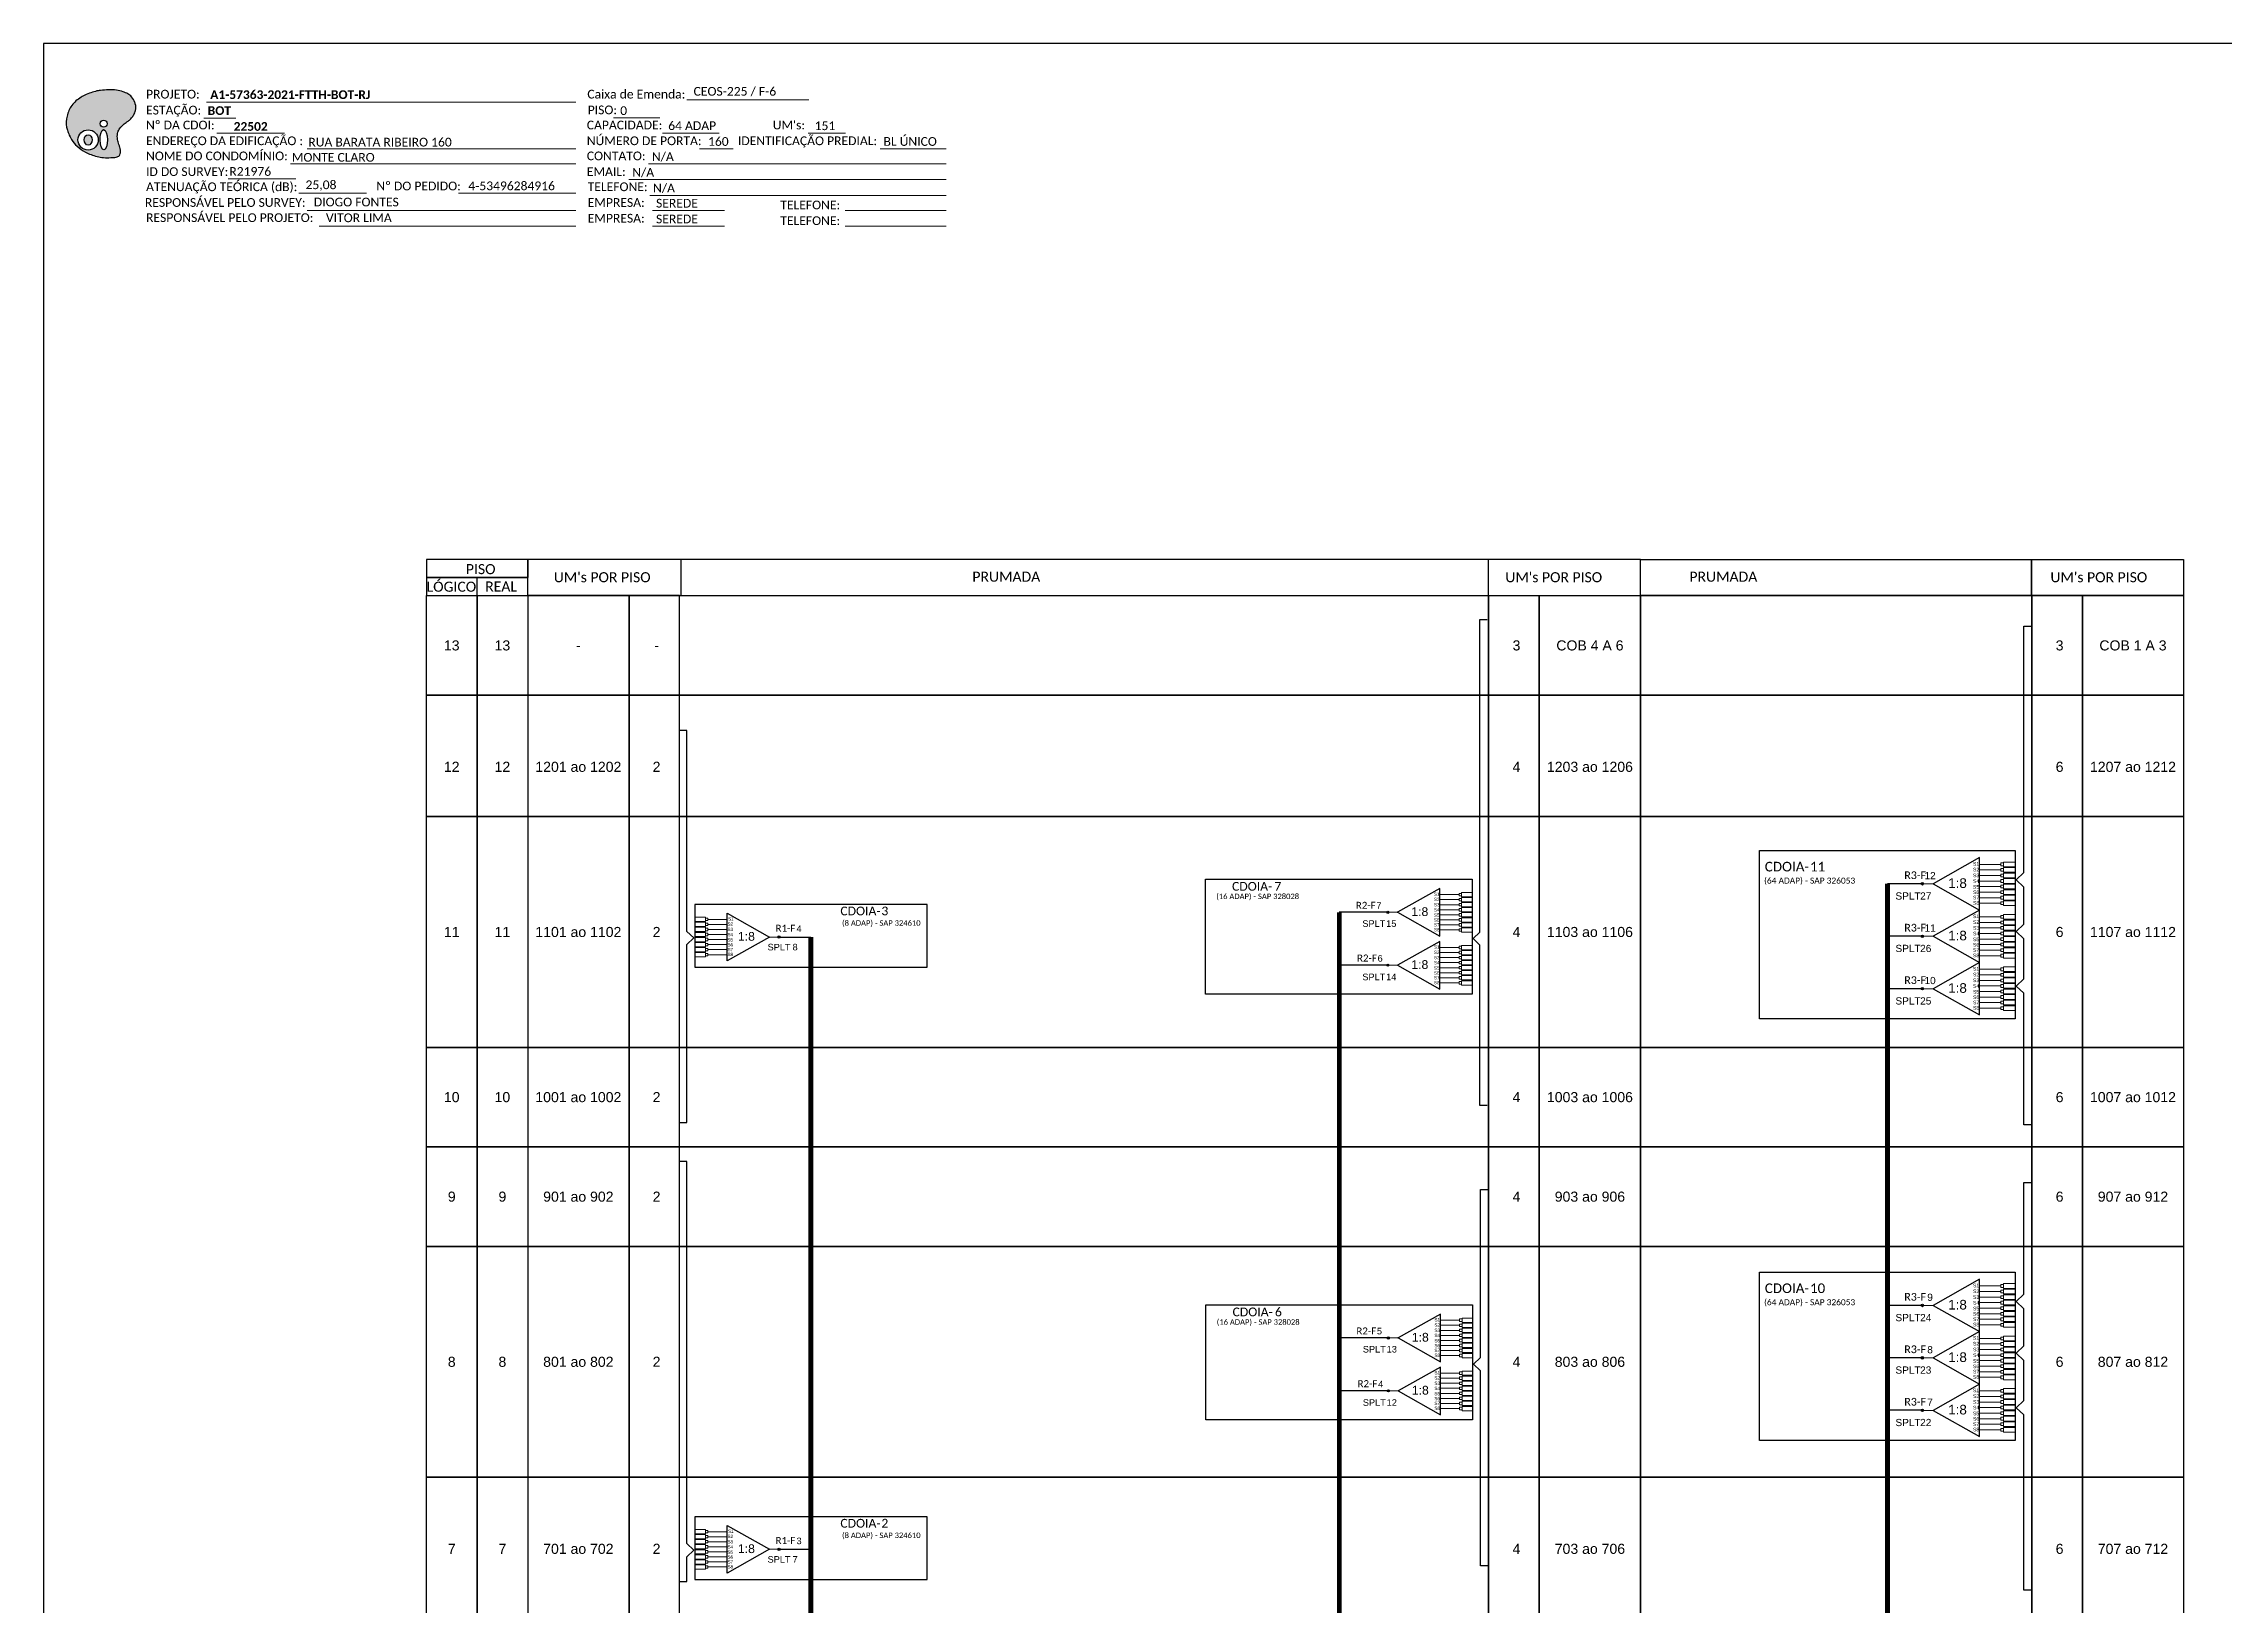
# Model space of a CAD drawing. Extents: x -1126 to 749, y 705 to 1299.
# Drawn here: x -1126.3 to -677.8, y 977.8 to 1299 of the extents above; entities that cross this region are included whole.
import ezdxf
from ezdxf.enums import TextEntityAlignment as Align

# ---------------------------------------------------------------- set-up
doc = ezdxf.new("R2010")
doc.units = 0
doc.styles.add('ARIAL', font='arial.ttf')
doc.styles.add('WMF-Calibri0', font='calibri.ttf')
doc.styles.add('WMF-Calibri1', font='calibrib.ttf')

# ---------------------------------------------------------------- blocks, each defined once
blk = doc.blocks.new('SPLT_1-8_SC-APC')
at = {"color": 1}
blk.add_lwpolyline([(-7.37, -2.1), (-17.04, -7.55), (-7.37, -13), (-7.37, -2.1)], dxfattribs=at)
at = {"color": 3, "lineweight": 0}
for points in [[(-2.99, -3.51), (-7.37, -3.51)], [(-2.41, -3.02), (-2.41, -4)], [(-2.41, -3.02), (0, -3.02)], [(-2.41, -4), (0, -4)], [(-2.41, -4.17), (-2.41, -5.16)], [(-2.41, -4.17), (0, -4.17)], [(-7.37, -4.66), (-2.99, -4.66)], [(-7.37, -5.82), (-2.99, -5.82)], [(-7.37, -6.97), (-2.99, -6.97)], [(-7.37, -8.12), (-2.99, -8.12)], [(-2.41, -5.16), (0, -5.16)], [(-2.41, -5.32), (-2.41, -6.31)], [(-2.41, -5.32), (0, -5.32)], [(-2.41, -6.31), (0, -6.31)], [(-2.41, -6.48), (-2.41, -7.46)], [(-2.41, -6.48), (0, -6.48)], [(-2.41, -7.46), (0, -7.46)], [(-2.41, -7.63), (-2.41, -8.62)], [(-2.41, -7.63), (0, -7.63)], [(-2.41, -8.62), (0, -8.62)], [(-2.41, -8.78), (-2.41, -9.77)], [(-2.41, -8.78), (0, -8.78)], [(-7.37, -9.28), (-2.99, -9.28)], [(-7.37, -10.43), (-2.99, -10.43)], [(-7.37, -11.58), (-2.99, -11.58)], [(-2.41, -9.77), (0, -9.77)], [(-2.41, -9.94), (-2.41, -10.92)], [(-2.41, -9.94), (0, -9.94)], [(-2.41, -10.92), (0, -10.92)], [(-2.41, -11.09), (-2.41, -12.08)], [(-2.41, -11.09), (0, -11.09)], [(-2.41, -12.08), (0, -12.08)]]:
    blk.add_lwpolyline(points, dxfattribs=at)
for points in [[(-2.99, -3.22), (-2.41, -3.22), (-2.41, -3.8), (-2.99, -3.8)], [(-2.99, -4.38), (-2.41, -4.38), (-2.41, -4.95), (-2.99, -4.95)], [(-2.99, -5.53), (-2.41, -5.53), (-2.41, -6.1), (-2.99, -6.1)], [(-2.99, -6.68), (-2.41, -6.68), (-2.41, -7.26), (-2.99, -7.26)], [(-2.99, -7.84), (-2.41, -7.84), (-2.41, -8.41), (-2.99, -8.41)], [(-2.99, -8.99), (-2.41, -8.99), (-2.41, -9.56), (-2.99, -9.56)], [(-2.99, -10.14), (-2.41, -10.14), (-2.41, -10.72), (-2.99, -10.72)], [(-2.99, -11.3), (-2.41, -11.3), (-2.41, -11.87), (-2.99, -11.87)]]:
    blk.add_lwpolyline(points, close=True, dxfattribs=at)
at = {"color": 1, "lineweight": 0}
blk.add_lwpolyline([(-17.04, -7.55), (-19.26, -7.55)], dxfattribs=at)
at = {"color": 1, "style": 'ARIAL'}
for s, height, p in [('S1', 0.75, (-8.74, -3.78)), ('S2', 0.75, (-8.74, -4.97)), ('1:8', 2, (-13.91, -8.4)), ('S3', 0.75, (-8.74, -6.18)), ('S4', 0.75, (-8.74, -7.36)), ('S5', 0.75, (-8.74, -8.57)), ('S6', 0.75, (-8.74, -9.69)), ('S7', 0.75, (-8.74, -10.78)), ('S8', 0.75, (-8.74, -11.9))]:
    blk.add_text(s, height=height, dxfattribs=at).set_placement(p)
blk = doc.blocks.new('OI')
h = blk.add_hatch(color=40)
edge = h.paths.add_edge_path()
edge.add_spline(control_points=[(4.35, -0.67), (3.92, -0.99), (3.26, -1.5), (2.81, -2.59), (2.9, -3.5), (3.06, -4.27), (3.31, -4.85), (3.37, -5.39), (3.4, -5.88), (3.2, -6.4), (2.54, -6.61), (1.65, -6.63), (0.55, -6.67), (-0.56, -6.42), (-1.61, -6.14), (-2.77, -5.61), (-3.92, -4.77), (-4.89, -3.7), (-5.34, -2.65), (-5.6, -1.94), (-5.85, -0.96), (-5.71, 0.47), (-5.1, 2.02), (-4.14, 3.02), (-3.3, 3.61), (-2.37, 4.16), (-1.36, 4.44), (-0.56, 4.7), (0.79, 4.85), (2.24, 4.97), (3.79, 4.57), (4.67, 4.21), (5.44, 3.65), (5.76, 2.99), (6.03, 2.21), (6.01, 1.46), (5.72, 0.64), (5.31, 0.08), (4.88, -0.38), (4.51, -0.55), (4.35, -0.67)], knot_values=[0, 0, 0, 0, 1.60434, 2.417191, 3.427595, 4.282808, 4.776746, 5.304182, 5.888771, 6.258406, 6.858137, 7.79129, 8.986195, 10.124242, 11.187857, 12.242908, 13.953784, 15.414161, 16.515391, 17.349188, 17.675853, 19.552021, 21.515531, 22.568638, 23.63245, 24.621084, 25.782718, 26.745347, 27.142653, 29.870543, 31.004649, 31.921532, 32.709589, 33.801391, 34.042471, 35.192333, 35.971461, 36.628871, 37.254359, 37.836911, 37.836911, 37.836911, 37.836911], degree=3, periodic=0)
h.paths.add_polyline_path([(1.13, -0.87, -1), (-0.04, -0.87, -1)], flags=16)
edge = h.paths.add_edge_path(flags=16)
edge.add_ellipse((0.56, -3.59), major_axis=(-0.02, 1.71), ratio=0.361305, start_angle=0, end_angle=360)
h.paths.add_polyline_path([(-0.36, -3.62, -1), (-3.8, -3.62, -1)], flags=16)
edge = h.paths.add_edge_path(flags=0)
edge.add_ellipse((-2.08, -3.62), major_axis=(0, 0.885), ratio=0.758294, start_angle=0, end_angle=360)
at = {"color": 40}
for centre, radius in [((-2.08, -3.62), 1.72), ((0.54, -0.87), 0.587)]:
    blk.add_circle(centre, radius, dxfattribs=at)
blk.add_ellipse((-2.08, -3.62), major_axis=(0, 0.885), ratio=0.758294, start_param=-3.141592653589792, end_param=3.141592653589792, dxfattribs=at)
blk.add_ellipse((0.56, -3.59), major_axis=(-0.02, 1.71), ratio=0.361305, dxfattribs=at)
at = {"color": 40, "start_tangent": (-0.800898, -0.598801), "end_tangent": (-0.800898, -0.598801)}
blk.add_spline([(4.35, -0.67), (3.2, -1.78), (2.9, -2.54), (2.92, -3.55), (3.12, -4.38), (3.28, -4.85), (3.37, -5.37), (3.35, -5.95), (3.2, -6.29), (2.66, -6.55), (1.73, -6.63), (0.54, -6.62), (-0.58, -6.41), (-1.6, -6.11), (-2.56, -5.67), (-3.95, -4.67), (-4.89, -3.56), (-5.37, -2.56), (-5.64, -1.78), (-5.72, -1.46), (-5.63, 0.42), (-4.84, 2.22), (-4.13, 2.99), (-3.27, 3.62), (-2.4, 4.09), (-1.3, 4.47), (-0.37, 4.72), (0.02, 4.77), (2.75, 4.8), (3.85, 4.53), (4.69, 4.16), (5.31, 3.68), (5.85, 2.73), (5.93, 2.5), (5.94, 1.35), (5.67, 0.62), (5.29, 0.08), (4.84, -0.36), (4.35, -0.67)], degree=3, dxfattribs=at)
blk = doc.blocks.new('CARIMBO')
at = {"color": 7, "lineweight": 0}
for points in [[(35.66, -16.79), (111.64, -16.79)], [(134.48, -16.3), (159.61, -16.3)], [(35.15, -20.06), (41.7, -20.06)], [(119.43, -20.02), (128.92, -20.02)], [(37.81, -23.14), (51.75, -23.14)], [(56.38, -26.37), (111.64, -26.37)], [(129.48, -23.14), (141.1, -23.14)], [(137.07, -26.37), (144.01, -26.37)], [(159.42, -23.14), (167.09, -23.14)], [(174.24, -26.37), (187.8, -26.37)], [(52.97, -29.48), (111.64, -29.48)], [(126.6, -29.48), (187.83, -29.48)], [(40.13, -32.55), (54.07, -32.55)], [(54.67, -35.52), (68.61, -35.52)], [(122.56, -32.72), (187.83, -32.72)], [(56.38, -39.07), (111.64, -39.07)], [(126.84, -35.96), (187.83, -35.96)], [(127.45, -39.07), (142.25, -39.07)], [(167.06, -39.07), (187.83, -39.07)], [(58.87, -42.31), (111.64, -42.31)], [(127.45, -42.31), (142.25, -42.31)], [(167.06, -42.31), (187.83, -42.31)]]:
    blk.add_lwpolyline(points, dxfattribs=at)
at = {"color": 7, "xscale": 1.213923925163967, "yscale": 1.213923925163967, "zscale": 1.213923925163967, "rotation": 0.1532896023949059}
blk.add_blockref('OI', (13.86, -20.16), dxfattribs=at)
at = {"color": 7, "lineweight": 0, "style": 'WMF-Calibri0'}
for s, height, p in [('PROJETO:', 1.793, (23.26, -16.04)), ('ESTAÇÃO:', 1.793, (23.26, -19.32)), ('Caixa de Emenda:', 1.7927, (114.02, -16.04)), ('PISO:', 1.793, (114.09, -19.28)), ('Nº DA CDOI:', 1.7927, (23.26, -22.39)), ('CAPACIDADE:', 1.7927, (113.91, -22.39)), ("UM's:", 1.793, (152.15, -22.39)), ('ENDEREÇO DA EDIFICAÇÃO :', 1.7927, (23.26, -25.63)), ('NOME DO CONDOMÍNIO:', 1.7927, (23.26, -28.74)), ('NÚMERO DE PORTA:', 1.7927, (113.91, -25.63)), ('IDENTIFICAÇÃO PREDIAL:', 1.7927, (144.99, -25.63)), ('ID DO SURVEY:', 1.7927, (23.26, -31.97)), ('CONTATO:', 1.793, (113.91, -28.74)), ('EMAIL:', 1.793, (113.91, -31.97)), ('ATENUAÇÃO TEÓRICA (dB):', 1.7927, (23.26, -35.09)), ('TELEFONE:', 1.793, (114.09, -35.09)), ('RESPONSÁVEL PELO SURVEY:', 1.7927, (23.02, -38.32)), ('RESPONSÁVEL PELO PROJETO:', 1.7927, (23.26, -41.44)), ('EMPRESA:', 1.793, (114.09, -38.32)), ('EMPRESA:', 1.793, (114.09, -41.56)), ('TELEFONE:', 1.793, (153.7, -38.83)), ('TELEFONE:', 1.793, (153.7, -42.06))]:
    blk.add_text(s, height=height, dxfattribs=at).set_placement(p)
at = {"color": 7, "lineweight": 0, "flags": 8}
for tag, p, style in [('EST', (35.94, -19.41), 'WMF-Calibri1'), ('PROJ', (36.46, -16.13), 'WMF-Calibri1'), ('PISO_PTR', (120.78, -19.42), 'WMF-Calibri0'), ('CEOS-XX', (135.87, -15.46), 'WMF-Calibri0'), ('CAPAC.', (130.66, -22.52), 'WMF-Calibri0'), ("UC'S", (160.78, -22.54), 'WMF-Calibri0'), ('LOGRADOURO', (56.65, -25.91), 'WMF-Calibri0'), ('N°', (138.85, -25.77), 'WMF-Calibri0'), ('N°PREDIO', (174.94, -25.77), 'WMF-Calibri0'), ('_ID_', (40.39, -31.94), 'WMF-Calibri0'), ('NOME_DO_COND.', (53.23, -29.02), 'WMF-Calibri0'), ('EMAIL', (123.26, -32.12), 'WMF-Calibri0'), ('NOME_DO_CONTATO', (127.3, -28.89), 'WMF-Calibri0'), ('O_POTEN', (56.06, -34.68), 'WMF-Calibri0'), ('TELEFONE', (127.55, -35.36), 'WMF-Calibri0'), ('RES_SURVEY', (57.78, -38.23), 'WMF-Calibri0'), ('RES_PROJ', (60.27, -41.47), 'WMF-Calibri0'), ('EMP_RESP_SURVEY', (128.16, -38.47), 'WMF-Calibri0'), ('EMP_RESP_PROJ', (128.16, -41.71), 'WMF-Calibri0'), ('CONT_RESP_SURVEY', (167.76, -38.47), 'WMF-Calibri0'), ('CONT_RESP_PROJ', (167.76, -41.71), 'WMF-Calibri0')]:
    blk.add_attdef(tag, p, '', height=1.79, dxfattribs=dict(at, style=style))
at = {"color": 7, "lineweight": 0, "style": 'WMF-Calibri1', "flags": 8}
blk.add_attdef("N° CDO'S", text='', height=1.79, dxfattribs=at).set_placement((44.78, -22.68), align=Align.CENTER)

msp = doc.modelspace()

# ---------------------------------------------------------------- hatches: boundary and pattern name
h = msp.add_hatch(color=3)
h.dxf.hatch_style = 1
edge = h.paths.add_edge_path()
edge.add_arc((-739.87, 1126.21), 0.254, 0, 360)
h = msp.add_hatch(color=3)
h.dxf.hatch_style = 1
edge = h.paths.add_edge_path()
edge.add_arc((-849.81, 1120.35), 0.231, 0, 360)
h = msp.add_hatch(color=3)
h.dxf.hatch_style = 1
edge = h.paths.add_edge_path()
edge.add_arc((-975.02, 1115.26), 0.231, 0, 360)
h = msp.add_hatch(color=3)
h.dxf.hatch_style = 1
edge = h.paths.add_edge_path()
edge.add_arc((-739.87, 1115.42), 0.254, 0, 360)
h = msp.add_hatch(color=3)
h.dxf.hatch_style = 1
edge = h.paths.add_edge_path()
edge.add_arc((-849.81, 1109.47), 0.231, 0, 360)
h = msp.add_hatch(color=3)
h.dxf.hatch_style = 1
edge = h.paths.add_edge_path()
edge.add_arc((-739.87, 1104.63), 0.254, 0, 360)
h = msp.add_hatch(color=3)
h.dxf.hatch_style = 1
edge = h.paths.add_edge_path()
edge.add_arc((-739.87, 1039.48), 0.254, 0, 360)
h = msp.add_hatch(color=3)
h.dxf.hatch_style = 1
edge = h.paths.add_edge_path()
edge.add_arc((-849.7, 1032.8), 0.231, 0, 360)
h = msp.add_hatch(color=3)
h.dxf.hatch_style = 1
edge = h.paths.add_edge_path()
edge.add_arc((-739.87, 1028.7), 0.254, 0, 360)
h = msp.add_hatch(color=3)
h.dxf.hatch_style = 1
edge = h.paths.add_edge_path()
edge.add_arc((-849.7, 1021.92), 0.231, 0, 360)
h = msp.add_hatch(color=3)
h.dxf.hatch_style = 1
edge = h.paths.add_edge_path()
edge.add_arc((-739.87, 1017.91), 0.254, 0, 360)
h = msp.add_hatch(color=3)
h.dxf.hatch_style = 1
edge = h.paths.add_edge_path()
edge.add_arc((-975.02, 989.32), 0.231, 0, 360)

# ---------------------------------------------------------------- linework, layer by layer
for points in [[(-1126.29, 705.02), (-287.73, 705.02), (-287.73, 1299.02), (-1126.29, 1299.02), (-1126.29, 705.02)], [(-1037.14, 1185.48), (-1037.14, 1189.18)], [(-1026.72, 1185.48), (-797.84, 1185.48), (-797.84, 1192.88), (-1026.72, 1192.88), (-1026.72, 1192.88), (-1026.72, 1189.18)], [(-995.17, 1185.48), (-995.17, 1192.88)], [(-829.1, 1185.48), (-829.1, 1192.88)]]:
    msp.add_lwpolyline(points)
at = {"color": 7, "lineweight": 0}
msp.add_lwpolyline([(-1040.98, 1268.26), (-1016.83, 1268.26)], dxfattribs=at)
for points in [[(-1047.55, 1189.18), (-1026.72, 1189.18), (-1026.72, 1192.88), (-1047.55, 1192.88)], [(-1047.55, 1185.48), (-1026.72, 1185.48), (-1026.72, 1189.18), (-1047.55, 1189.18)], [(-797.84, 1192.88), (-717.4, 1192.88), (-717.4, 1185.48), (-797.84, 1185.48)], [(-717.4, 1192.88), (-686.14, 1192.88), (-686.14, 1185.48), (-717.4, 1185.48)], [(-1047.55, 1185.48), (-1037.14, 1185.48), (-1037.14, 1165.01), (-1047.55, 1165.01)], [(-1037.14, 1185.48), (-1026.72, 1185.48), (-1026.72, 1165.01), (-1037.14, 1165.01)], [(-1005.89, 1185.48), (-1026.72, 1185.48), (-1026.72, 1165.01), (-1005.89, 1165.01)], [(-995.48, 1185.48), (-1005.89, 1185.48), (-1005.89, 1165.01), (-995.48, 1165.01)], [(-995.48, 1185.48), (-829.08, 1185.48), (-829.08, 1165.01), (-995.48, 1165.01)], [(-829.08, 1185.48), (-818.67, 1185.48), (-818.67, 1165.01), (-829.08, 1165.01)], [(-818.67, 1185.48), (-797.84, 1185.48), (-797.84, 1165.01), (-818.67, 1165.01)], [(-797.84, 1185.48), (-717.39, 1185.48), (-717.39, 1165.01), (-797.84, 1165.01)], [(-717.39, 1185.48), (-706.97, 1185.48), (-706.97, 1165.01), (-717.39, 1165.01)], [(-706.97, 1185.48), (-686.14, 1185.48), (-686.14, 1165.01), (-706.97, 1165.01)], [(-1047.55, 1165.01), (-1037.14, 1165.01), (-1037.14, 1140.04), (-1047.55, 1140.04)], [(-1037.14, 1165.01), (-1026.72, 1165.01), (-1026.72, 1140.04), (-1037.14, 1140.04)], [(-1005.89, 1165.01), (-1026.72, 1165.01), (-1026.72, 1140.04), (-1005.89, 1140.04)], [(-995.48, 1165.01), (-1005.89, 1165.01), (-1005.89, 1140.04), (-995.48, 1140.04)], [(-995.48, 1165.01), (-829.08, 1165.01), (-829.08, 1140.04), (-995.48, 1140.04)], [(-829.08, 1165.01), (-818.67, 1165.01), (-818.67, 1140.04), (-829.08, 1140.04)], [(-818.67, 1165.01), (-797.84, 1165.01), (-797.84, 1140.04), (-818.67, 1140.04)], [(-797.84, 1165.01), (-717.39, 1165.01), (-717.39, 1140.04), (-797.84, 1140.04)], [(-717.39, 1165.01), (-706.97, 1165.01), (-706.97, 1140.04), (-717.39, 1140.04)], [(-706.97, 1165.01), (-686.14, 1165.01), (-686.14, 1140.04), (-706.97, 1140.04)], [(-1047.55, 1140.04), (-1037.14, 1140.04), (-1037.14, 1092.57), (-1047.55, 1092.57)], [(-1037.14, 1140.04), (-1026.72, 1140.04), (-1026.72, 1092.57), (-1037.14, 1092.57)], [(-1005.89, 1140.04), (-1026.72, 1140.04), (-1026.72, 1092.57), (-1005.89, 1092.57)], [(-995.48, 1140.04), (-1005.89, 1140.04), (-1005.89, 1092.57), (-995.48, 1092.57)], [(-995.48, 1140.04), (-829.08, 1140.04), (-829.08, 1092.57), (-995.48, 1092.57)], [(-829.08, 1140.04), (-818.67, 1140.04), (-818.67, 1092.57), (-829.08, 1092.57)], [(-818.67, 1140.04), (-797.84, 1140.04), (-797.84, 1092.57), (-818.67, 1092.57)], [(-797.84, 1140.04), (-717.39, 1140.04), (-717.39, 1092.57), (-797.84, 1092.57)], [(-717.39, 1140.04), (-706.97, 1140.04), (-706.97, 1092.57), (-717.39, 1092.57)], [(-706.97, 1140.04), (-686.14, 1140.04), (-686.14, 1092.57), (-706.97, 1092.57)], [(-1047.55, 1092.57), (-1037.14, 1092.57), (-1037.14, 1072.1), (-1047.55, 1072.1)], [(-1037.14, 1092.57), (-1026.72, 1092.57), (-1026.72, 1072.1), (-1037.14, 1072.1)], [(-1005.89, 1092.57), (-1026.72, 1092.57), (-1026.72, 1072.1), (-1005.89, 1072.1)], [(-995.48, 1092.57), (-1005.89, 1092.57), (-1005.89, 1072.1), (-995.48, 1072.1)], [(-995.48, 1092.57), (-829.08, 1092.57), (-829.08, 1072.1), (-995.48, 1072.1)], [(-829.08, 1092.57), (-818.67, 1092.57), (-818.67, 1072.1), (-829.08, 1072.1)], [(-818.67, 1092.57), (-797.84, 1092.57), (-797.84, 1072.1), (-818.67, 1072.1)], [(-797.84, 1092.57), (-717.39, 1092.57), (-717.39, 1072.1), (-797.84, 1072.1)], [(-717.39, 1092.57), (-706.97, 1092.57), (-706.97, 1072.1), (-717.39, 1072.1)], [(-706.97, 1092.57), (-686.14, 1092.57), (-686.14, 1072.1), (-706.97, 1072.1)], [(-1047.55, 1072.1), (-1037.14, 1072.1), (-1037.14, 1051.63), (-1047.55, 1051.63)], [(-1037.14, 1072.1), (-1026.72, 1072.1), (-1026.72, 1051.63), (-1037.14, 1051.63)], [(-1005.89, 1072.1), (-1026.72, 1072.1), (-1026.72, 1051.63), (-1005.89, 1051.63)], [(-995.48, 1072.1), (-1005.89, 1072.1), (-1005.89, 1051.63), (-995.48, 1051.63)], [(-995.48, 1072.1), (-829.08, 1072.1), (-829.08, 1051.63), (-995.48, 1051.63)], [(-829.08, 1072.1), (-818.67, 1072.1), (-818.67, 1051.63), (-829.08, 1051.63)], [(-818.67, 1072.1), (-797.84, 1072.1), (-797.84, 1051.63), (-818.67, 1051.63)], [(-797.84, 1072.1), (-717.39, 1072.1), (-717.39, 1051.63), (-797.84, 1051.63)], [(-717.39, 1072.1), (-706.97, 1072.1), (-706.97, 1051.63), (-717.39, 1051.63)], [(-706.97, 1072.1), (-686.14, 1072.1), (-686.14, 1051.63), (-706.97, 1051.63)], [(-1047.55, 1051.63), (-1037.14, 1051.63), (-1037.14, 1004.16), (-1047.55, 1004.16)], [(-1037.14, 1051.63), (-1026.72, 1051.63), (-1026.72, 1004.16), (-1037.14, 1004.16)], [(-1005.89, 1051.63), (-1026.72, 1051.63), (-1026.72, 1004.16), (-1005.89, 1004.16)], [(-995.48, 1051.63), (-1005.89, 1051.63), (-1005.89, 1004.16), (-995.48, 1004.16)], [(-995.48, 1051.63), (-829.08, 1051.63), (-829.08, 1004.16), (-995.48, 1004.16)], [(-829.08, 1051.63), (-818.67, 1051.63), (-818.67, 1004.16), (-829.08, 1004.16)], [(-818.67, 1051.63), (-797.84, 1051.63), (-797.84, 1004.16), (-818.67, 1004.16)], [(-797.84, 1051.63), (-717.39, 1051.63), (-717.39, 1004.16), (-797.84, 1004.16)], [(-717.39, 1051.63), (-706.97, 1051.63), (-706.97, 1004.16), (-717.39, 1004.16)], [(-706.97, 1051.63), (-686.14, 1051.63), (-686.14, 1004.16), (-706.97, 1004.16)], [(-1047.55, 1004.16), (-1037.14, 1004.16), (-1037.14, 974.69), (-1047.55, 974.69)], [(-1037.14, 1004.16), (-1026.72, 1004.16), (-1026.72, 974.69), (-1037.14, 974.69)], [(-1005.89, 1004.16), (-1026.72, 1004.16), (-1026.72, 974.69), (-1005.89, 974.69)], [(-995.48, 1004.16), (-1005.89, 1004.16), (-1005.89, 974.69), (-995.48, 974.69)], [(-995.48, 1004.16), (-829.08, 1004.16), (-829.08, 974.69), (-995.48, 974.69)], [(-829.08, 1004.16), (-818.67, 1004.16), (-818.67, 974.69), (-829.08, 974.69)], [(-818.67, 1004.16), (-797.84, 1004.16), (-797.84, 974.69), (-818.67, 974.69)], [(-797.84, 1004.16), (-717.39, 1004.16), (-717.39, 974.69), (-797.84, 974.69)], [(-717.39, 1004.16), (-706.97, 1004.16), (-706.97, 974.69), (-717.39, 974.69)], [(-706.97, 1004.16), (-686.14, 1004.16), (-686.14, 974.69), (-706.97, 974.69)]]:
    msp.add_lwpolyline(points, close=True)
at = {"color": 3}
for points in [[(-829.38, 1080.64), (-830.87, 1080.64), (-830.87, 1113.58), (-832.28, 1114.94), (-830.87, 1116.29), (-830.87, 1180.56), (-829.38, 1180.56)], [(-719.02, 1123.46), (-719.02, 1125.51), (-720.57, 1127.01), (-719.02, 1128.5), (-719.02, 1179.2), (-717.39, 1179.2)], [(-995.49, 1077.08), (-994, 1077.08), (-994, 1113.72), (-992.59, 1115.07), (-994, 1116.43), (-994, 1157.75), (-995.48, 1157.75)], [(-719.02, 1109.29), (-719.02, 1114.89), (-720.58, 1116.39), (-719.02, 1117.88), (-719.02, 1123.46), (-719.02, 1123.46)], [(-717.38, 1076.61), (-719.02, 1076.61), (-719.02, 1103.68), (-720.57, 1105.17), (-719.02, 1106.67), (-719.02, 1109.29)], [(-995.49, 982.68), (-994, 982.68), (-994, 987.77), (-992.59, 989.13), (-994, 990.49), (-994, 1069.06), (-995.48, 1069.06)], [(-829.27, 985.94), (-830.76, 985.94), (-830.76, 1026.03), (-832.17, 1027.39), (-830.76, 1028.75), (-830.76, 1063.35), (-829.28, 1063.35)], [(-719.02, 1036.74), (-719.02, 1038.79), (-720.57, 1040.28), (-719.02, 1041.78), (-719.02, 1064.8), (-717.39, 1064.8)], [(-719.02, 1022.57), (-719.02, 1028.17), (-720.58, 1029.66), (-719.02, 1031.16), (-719.02, 1036.74), (-719.02, 1036.74)], [(-717.38, 980.89), (-719.02, 980.89), (-719.02, 1016.96), (-720.57, 1018.45), (-719.02, 1019.94), (-719.02, 1022.57)]]:
    msp.add_lwpolyline(points, dxfattribs=at)
at = {"color": 1}
for points in [[(-773.37, 1133.04), (-720.77, 1133.04), (-720.77, 1098.43), (-773.37, 1098.43)], [(-887.34, 1127.14), (-832.47, 1127.14), (-832.47, 1103.5), (-887.34, 1103.5)], [(-944.57, 1121.97), (-992.38, 1121.97), (-992.38, 1109.08), (-944.57, 1109.08)], [(-773.37, 1046.32), (-720.77, 1046.32), (-720.77, 1011.71), (-773.37, 1011.71)], [(-887.23, 1039.6), (-832.37, 1039.6), (-832.37, 1015.95), (-887.23, 1015.95)], [(-944.57, 996.02), (-992.38, 996.02), (-992.38, 983.14), (-944.57, 983.14)]]:
    msp.add_lwpolyline(points, close=True, dxfattribs=at)
at = {"color": 30, "const_width": 0.99}
msp.add_lwpolyline([(-956.88, 768.69), (-956.88, 782.65), (-942.66, 782.65), (-942.66, 784.61), (-920.71, 784.61), (-920.71, 782.65), (-833.7, 782.65), (-833.7, 775.07), (-747.06, 775.07), (-747.06, 783.24), (-747.06, 1126.21)], dxfattribs=at)
at = {"color": 1}
for points in [[(-832.47, 1105.64), (-832.47, 1105.64), (-832.47, 1103.5), (-887.34, 1103.5), (-887.34, 1127.14), (-880.29, 1127.14)], [(-985.72, 1120.17), (-977.02, 1115.26), (-985.72, 1110.36), (-985.72, 1120.17)], [(-832.37, 1018.09), (-832.37, 1018.09), (-832.37, 1015.95), (-887.23, 1015.95), (-887.23, 1039.6), (-880.18, 1039.6)], [(-985.72, 994.22), (-977.02, 989.32), (-985.72, 984.41), (-985.72, 994.22)]]:
    msp.add_lwpolyline(points, dxfattribs=at)
at = {"color": 30}
for points in [[(-739.87, 1126.21), (-747.06, 1126.21)], [(-739.87, 1115.42), (-747.06, 1115.42)], [(-739.87, 1104.63), (-747.06, 1104.63)], [(-739.87, 1039.48), (-747.06, 1039.48)], [(-739.87, 1028.7), (-747.06, 1028.7)], [(-739.87, 1017.91), (-747.06, 1017.91)]]:
    msp.add_lwpolyline(points, dxfattribs=at)
at = {"color": 3, "lineweight": 0}
for points in [[(-990.18, 1119.34), (-992.36, 1119.34)], [(-990.18, 1118.45), (-992.36, 1118.45)], [(-990.18, 1118.3), (-992.36, 1118.3)], [(-990.18, 1117.41), (-992.36, 1117.41)], [(-990.18, 1117.26), (-992.36, 1117.26)], [(-990.18, 1119.34), (-990.18, 1118.45)], [(-990.18, 1118.3), (-990.18, 1117.41)], [(-990.18, 1117.26), (-990.18, 1116.37)], [(-989.66, 1118.89), (-985.72, 1118.89)], [(-985.72, 1117.86), (-989.66, 1117.86)], [(-990.18, 1116.37), (-992.36, 1116.37)], [(-990.18, 1116.22), (-992.36, 1116.22)], [(-990.18, 1115.34), (-992.36, 1115.34)], [(-990.18, 1115.19), (-992.36, 1115.19)], [(-990.18, 1114.3), (-992.36, 1114.3)], [(-990.18, 1114.15), (-992.36, 1114.15)], [(-990.18, 1113.26), (-992.36, 1113.26)], [(-990.18, 1113.11), (-992.36, 1113.11)], [(-990.18, 1116.22), (-990.18, 1115.34)], [(-990.18, 1115.19), (-990.18, 1114.3)], [(-990.18, 1114.15), (-990.18, 1113.26)], [(-990.18, 1113.11), (-990.18, 1112.22)], [(-985.72, 1116.82), (-989.66, 1116.82)], [(-985.72, 1115.78), (-989.66, 1115.78)], [(-985.72, 1114.74), (-989.66, 1114.74)], [(-985.72, 1113.71), (-989.66, 1113.71)], [(-985.72, 1112.67), (-989.66, 1112.67)], [(-990.18, 1112.22), (-992.36, 1112.22)], [(-990.18, 1112.07), (-992.36, 1112.07)], [(-990.18, 1111.19), (-992.36, 1111.19)], [(-990.18, 1112.07), (-990.18, 1111.19)], [(-985.72, 1111.63), (-989.66, 1111.63)], [(-990.18, 993.39), (-992.36, 993.39)], [(-990.18, 992.51), (-992.36, 992.51)], [(-990.18, 992.36), (-992.36, 992.36)], [(-990.18, 991.47), (-992.36, 991.47)], [(-990.18, 991.32), (-992.36, 991.32)], [(-990.18, 993.39), (-990.18, 992.51)], [(-990.18, 992.36), (-990.18, 991.47)], [(-990.18, 991.32), (-990.18, 990.43)], [(-989.66, 992.95), (-985.72, 992.95)], [(-985.72, 991.91), (-989.66, 991.91)], [(-990.18, 990.43), (-992.36, 990.43)], [(-990.18, 990.28), (-992.36, 990.28)], [(-990.18, 989.39), (-992.36, 989.39)], [(-990.18, 989.24), (-992.36, 989.24)], [(-990.18, 988.36), (-992.36, 988.36)], [(-990.18, 988.21), (-992.36, 988.21)], [(-990.18, 987.32), (-992.36, 987.32)], [(-990.18, 987.17), (-992.36, 987.17)], [(-990.18, 990.28), (-990.18, 989.39)], [(-990.18, 989.24), (-990.18, 988.36)], [(-990.18, 988.21), (-990.18, 987.32)], [(-990.18, 987.17), (-990.18, 986.28)], [(-985.72, 990.87), (-989.66, 990.87)], [(-985.72, 989.84), (-989.66, 989.84)], [(-985.72, 988.8), (-989.66, 988.8)], [(-985.72, 987.76), (-989.66, 987.76)], [(-990.18, 986.28), (-992.36, 986.28)], [(-990.18, 986.13), (-992.36, 986.13)], [(-990.18, 985.24), (-992.36, 985.24)], [(-990.18, 986.13), (-990.18, 985.24)], [(-985.72, 986.72), (-989.66, 986.72)], [(-985.72, 985.69), (-989.66, 985.69)]]:
    msp.add_lwpolyline(points, dxfattribs=at)
for points in [[(-989.66, 1119.15), (-990.18, 1119.15), (-990.18, 1118.64), (-989.66, 1118.64)], [(-989.66, 1118.11), (-990.18, 1118.11), (-990.18, 1117.6), (-989.66, 1117.6)], [(-989.66, 1117.08), (-990.18, 1117.08), (-990.18, 1116.56), (-989.66, 1116.56)], [(-989.66, 1116.04), (-990.18, 1116.04), (-990.18, 1115.52), (-989.66, 1115.52)], [(-989.66, 1115), (-990.18, 1115), (-990.18, 1114.49), (-989.66, 1114.49)], [(-989.66, 1113.96), (-990.18, 1113.96), (-990.18, 1113.45), (-989.66, 1113.45)], [(-989.66, 1112.93), (-990.18, 1112.93), (-990.18, 1112.41), (-989.66, 1112.41)], [(-989.66, 1111.89), (-990.18, 1111.89), (-990.18, 1111.37), (-989.66, 1111.37)], [(-989.66, 993.21), (-990.18, 993.21), (-990.18, 992.69), (-989.66, 992.69)], [(-989.66, 992.17), (-990.18, 992.17), (-990.18, 991.65), (-989.66, 991.65)], [(-989.66, 991.13), (-990.18, 991.13), (-990.18, 990.62), (-989.66, 990.62)], [(-989.66, 990.09), (-990.18, 990.09), (-990.18, 989.58), (-989.66, 989.58)], [(-989.66, 989.06), (-990.18, 989.06), (-990.18, 988.54), (-989.66, 988.54)], [(-989.66, 988.02), (-990.18, 988.02), (-990.18, 987.5), (-989.66, 987.5)], [(-989.66, 986.98), (-990.18, 986.98), (-990.18, 986.47), (-989.66, 986.47)], [(-989.66, 985.94), (-990.18, 985.94), (-990.18, 985.43), (-989.66, 985.43)]]:
    msp.add_lwpolyline(points, close=True, dxfattribs=at)
at = {"color": 6, "const_width": 0.99}
msp.add_lwpolyline([(-937.78, 768.61), (-937.78, 786.43), (-941.27, 786.43), (-941.27, 793.64), (-937.78, 793.64), (-859.8, 793.64), (-859.8, 1120.35)], dxfattribs=at)
at = {"color": 6}
for points in [[(-849.81, 1120.35), (-859.8, 1120.35)], [(-849.81, 1109.47), (-859.8, 1109.47)], [(-849.7, 1032.8), (-859.8, 1032.8)], [(-849.7, 1021.92), (-859.8, 1021.92)]]:
    msp.add_lwpolyline(points, dxfattribs=at)
at = {"color": 1, "lineweight": 0}
for points in [[(-977.02, 1115.26), (-975.02, 1115.26)], [(-977.02, 989.32), (-975.02, 989.32)]]:
    msp.add_lwpolyline(points, dxfattribs=at)
at = {"color": 5}
for points in [[(-975.02, 1115.26), (-968.49, 1115.26)], [(-975.02, 989.32), (-968.49, 989.32)]]:
    msp.add_lwpolyline(points, dxfattribs=at)
at = {"color": 5, "const_width": 0.99}
msp.add_lwpolyline([(-968.49, 1115.26), (-968.49, 789.24), (-925.35, 789.24), (-925.35, 768.61)], dxfattribs=at)
at = {"color": 3}
for centre, radius in [((-739.87, 1126.21), 0.254), ((-849.81, 1120.35), 0.231), ((-975.02, 1115.26), 0.231), ((-739.87, 1115.42), 0.254), ((-849.81, 1109.47), 0.231), ((-739.87, 1104.63), 0.254), ((-739.87, 1039.48), 0.254), ((-849.7, 1032.8), 0.231), ((-739.87, 1028.7), 0.254), ((-849.7, 1021.92), 0.231), ((-739.87, 1017.91), 0.254), ((-975.02, 989.32), 0.231)]:
    msp.add_circle(centre, radius, dxfattribs=at)
for p in [(-847.81, 1120.35), (-847.7, 1032.8)]:
    msp.add_point(p)

# ---------------------------------------------------------------- block references
ref = msp.add_blockref('CARIMBO', (-1128.48, 1303.77))
ref.add_attrib('PROJ', 'A1-57363-2021-FTTH-BOT-RJ', (-1092.02, 1287.63), dxfattribs={"color": 7, "lineweight": 0, "height": 1.7927, "style": 'WMF-Calibri1'})
ref.add_attrib('EST', 'BOT', (-1092.54, 1284.35), dxfattribs={"color": 7, "lineweight": 0, "height": 1.793, "style": 'WMF-Calibri1'})
ref.add_attrib("N° CDO'S", '22502', dxfattribs={"color": 7, "lineweight": 0, "height": 1.793, "style": 'WMF-Calibri1'}).set_placement((-1083.7, 1281.09), align=Align.CENTER)
ref.add_attrib('LOGRADOURO', 'RUA BARATA RIBEIRO 160', (-1071.84, 1277.86), dxfattribs={"color": 7, "lineweight": 0, "height": 1.7927, "style": 'WMF-Calibri0'})
ref.add_attrib('NOME_DO_COND.', 'MONTE CLARO', (-1075.25, 1274.74), dxfattribs={"color": 7, "lineweight": 0, "height": 1.7927, "style": 'WMF-Calibri0'})
ref.add_attrib('_ID_', 'R21976', (-1088.09, 1271.83), dxfattribs={"color": 7, "lineweight": 0, "height": 1.793, "style": 'WMF-Calibri0'})
ref.add_attrib('O_POTEN', '25,08', (-1072.42, 1269.09), dxfattribs={"color": 7, "lineweight": 0, "height": 1.793, "style": 'WMF-Calibri0'})
ref.add_attrib('RES_SURVEY', 'DIOGO FONTES', (-1070.71, 1265.54), dxfattribs={"color": 7, "lineweight": 0, "height": 1.7927, "style": 'WMF-Calibri0'})
ref.add_attrib('RES_PROJ', 'VITOR LIMA', (-1068.22, 1262.3), dxfattribs={"color": 7, "lineweight": 0, "height": 1.793, "style": 'WMF-Calibri0'})
ref.add_attrib('CEOS-XX', 'CEOS-225 / F-6', (-992.61, 1288.31), dxfattribs={"color": 7, "lineweight": 0, "height": 1.7927, "style": 'WMF-Calibri0'})
ref.add_attrib('CAPAC.', '64 ADAP', (-997.83, 1281.25), dxfattribs={"color": 7, "lineweight": 0, "height": 1.793, "style": 'WMF-Calibri0'})
ref.add_attrib("UC'S", '151', (-967.71, 1281.23), dxfattribs={"color": 7, "lineweight": 0, "height": 1.793, "style": 'WMF-Calibri0'})
ref.add_attrib('PISO_PTR', '0', (-1007.7, 1284.34), dxfattribs={"color": 7, "lineweight": 0, "height": 1.79, "style": 'WMF-Calibri0'})
ref.add_attrib('N°', '160', (-989.64, 1278), dxfattribs={"color": 7, "lineweight": 0, "height": 1.793, "style": 'WMF-Calibri0'})
ref.add_attrib('N°PREDIO', 'BL ÚNICO', (-953.54, 1278), dxfattribs={"color": 7, "lineweight": 0, "height": 1.793, "style": 'WMF-Calibri0'})
ref.add_attrib('NOME_DO_CONTATO', 'N/A', (-1001.18, 1274.88), dxfattribs={"color": 7, "lineweight": 0, "height": 1.793, "style": 'WMF-Calibri0'})
ref.add_attrib('EMAIL', 'N/A', (-1005.22, 1271.65), dxfattribs={"color": 7, "lineweight": 0, "height": 1.793, "style": 'WMF-Calibri0'})
ref.add_attrib('TELEFONE', 'N/A', (-1000.94, 1268.41), dxfattribs={"color": 7, "lineweight": 0, "height": 1.793, "style": 'WMF-Calibri0'})
ref.add_attrib('EMP_RESP_SURVEY', 'SEREDE', (-1000.33, 1265.3), dxfattribs={"color": 7, "lineweight": 0, "height": 1.793, "style": 'WMF-Calibri0'})
ref.add_attrib('EMP_RESP_PROJ', 'SEREDE', (-1000.33, 1262.06), dxfattribs={"color": 7, "lineweight": 0, "height": 1.793, "style": 'WMF-Calibri0'})
for p, xscale, yscale, zscale in [((-720.8, 1133.68), 0.9899999999999999, 0.9899999999999999, 0.9899999999999999), ((-832.47, 1127.14), 0.9, 0.9, 0.9), ((-720.8, 1122.89), 0.9899999999999999, 0.9899999999999999, 0.9899999999999999), ((-832.47, 1116.26), 0.9, 0.9, 0.9), ((-720.8, 1112.1), 0.9899999999999999, 0.9899999999999999, 0.9899999999999999), ((-720.8, 1046.96), 0.9899999999999999, 0.9899999999999999, 0.9899999999999999), ((-832.37, 1039.6), 0.9, 0.9, 0.9), ((-720.8, 1036.17), 0.9899999999999999, 0.9899999999999999, 0.9899999999999999), ((-832.37, 1028.71), 0.9, 0.9, 0.9), ((-720.8, 1025.38), 0.9899999999999999, 0.9899999999999999, 0.9899999999999999)]:
    msp.add_blockref('SPLT_1-8_SC-APC', p, dxfattribs=dict(at, xscale=xscale, yscale=yscale, zscale=zscale))

# ---------------------------------------------------------------- texts
at = {"color": 7, "lineweight": 0, "style": 'WMF-Calibri0'}
msp.add_text('Nº DO PEDIDO:', height=1.7927, dxfattribs=at).set_placement((-1057.85, 1268.84))
at = {"style": 'WMF-Calibri0'}
for s, p in [('  LÓGICO', (-1048.98, 1186.28)), ('     PISO', (-1043.09, 1189.9)), ("UM's POR PISO", (-1021.36, 1188.23)), ('PRUMADA', (-935.27, 1188.34)), ("UM's POR PISO", (-825.65, 1188.23)), ('PRUMADA', (-787.79, 1188.34)), ("UM's POR PISO", (-713.54, 1188.23)), ('    REAL', (-1038.39, 1186.33))]:
    msp.add_text(s, height=2.07, dxfattribs=at).set_placement(p)
at = {"style": 'ARIAL'}
for s, p in [('13', (-1042.35, 1175.24)), ('13', (-1031.93, 1175.24)), ('3', (-823.35, 1175.24)), ('COB 4 A 6', (-808.25, 1175.24)), ('3', (-711.65, 1175.24)), ('COB 1 A 3', (-696.56, 1175.24)), ('-', (-1016.31, 1175.24)), ('-', (-1000.22, 1175.24)), ('12', (-1042.35, 1150.27)), ('12', (-1031.93, 1150.27)), ('1201 ao 1202', (-1016.31, 1150.27)), ('2', (-1000.22, 1150.27)), ('4', (-823.35, 1150.27)), ('1203 ao 1206', (-808.25, 1150.27)), ('6', (-711.65, 1150.27)), ('1207 ao 1212', (-696.56, 1150.27)), ('11', (-1042.35, 1116.3)), ('11', (-1031.93, 1116.3)), ('1101 ao 1102', (-1016.31, 1116.3)), ('2', (-1000.22, 1116.3)), ('4', (-823.35, 1116.3)), ('1103 ao 1106', (-808.25, 1116.3)), ('6', (-711.65, 1116.3)), ('1107 ao 1112', (-696.56, 1116.3)), ('10', (-1042.35, 1082.33)), ('10', (-1031.93, 1082.33)), ('1001 ao 1002', (-1016.31, 1082.33)), ('2', (-1000.22, 1082.33)), ('4', (-823.35, 1082.33)), ('1003 ao 1006', (-808.25, 1082.33)), ('6', (-711.65, 1082.33)), ('1007 ao 1012', (-696.56, 1082.33)), ('9', (-1042.35, 1061.86)), ('9', (-1031.93, 1061.86)), ('901 ao 902', (-1016.31, 1061.86)), ('2', (-1000.22, 1061.86)), ('4', (-823.35, 1061.86)), ('903 ao 906', (-808.25, 1061.86)), ('6', (-711.65, 1061.86)), ('907 ao 912', (-696.56, 1061.86)), ('8', (-1042.35, 1027.89)), ('8', (-1031.93, 1027.89)), ('801 ao 802', (-1016.31, 1027.89)), ('2', (-1000.22, 1027.89)), ('4', (-823.35, 1027.89)), ('803 ao 806', (-808.25, 1027.89)), ('6', (-711.65, 1027.89)), ('807 ao 812', (-696.56, 1027.89)), ('7', (-1042.35, 989.42)), ('7', (-1031.93, 989.42)), ('701 ao 702', (-1016.31, 989.42)), ('2', (-1000.22, 989.42)), ('4', (-823.35, 989.42)), ('703 ao 706', (-808.25, 989.42)), ('6', (-711.65, 989.42)), ('707 ao 712', (-696.56, 989.42))]:
    msp.add_text(s, height=2.07, dxfattribs=at).set_placement(p, align=Align.MIDDLE_CENTER)
at = {"color": 1}
for s, height, style, p in [('CDOIA-', 1.98, 'WMF-Calibri0', (-772.28, 1128.75)), ('CDOIA-', 1.8, 'WMF-Calibri0', (-881.86, 1124.79)), ('7', 1.8, 'WMF-Calibri0', (-873.15, 1124.79)), ('CDOIA-', 1.8, 'WMF-Calibri0', (-962.42, 1119.72)), ('3', 1.8, 'WMF-Calibri0', (-953.98, 1119.72)), ('S3', 0.675, 'ARIAL', (-985.64, 1116.49)), ('S2', 0.675, 'ARIAL', (-985.64, 1117.58)), ('S1', 0.675, 'ARIAL', (-985.51, 1118.65)), ('S5', 0.675, 'ARIAL', (-985.65, 1114.34)), ('S4', 0.675, 'ARIAL', (-985.64, 1115.43)), ('S6', 0.675, 'ARIAL', (-985.64, 1113.34)), ('S7', 0.675, 'ARIAL', (-985.64, 1112.35)), ('1:8', 1.8, 'ARIAL', (-983.49, 1114.5)), ('S8', 0.675, 'ARIAL', (-985.64, 1111.34)), ('CDOIA-', 1.98, 'WMF-Calibri0', (-772.28, 1042.03)), ('CDOIA-', 1.8, 'WMF-Calibri0', (-881.75, 1037.25)), ('6', 1.8, 'WMF-Calibri0', (-873.04, 1037.25)), ('S2', 0.675, 'ARIAL', (-985.64, 991.64)), ('S1', 0.675, 'ARIAL', (-985.51, 992.71)), ('CDOIA-', 1.8, 'WMF-Calibri0', (-962.42, 993.78)), ('2', 1.8, 'WMF-Calibri0', (-953.98, 993.78)), ('S5', 0.675, 'ARIAL', (-985.65, 988.4)), ('S3', 0.675, 'ARIAL', (-985.64, 990.55)), ('S4', 0.675, 'ARIAL', (-985.64, 989.49)), ('S6', 0.675, 'ARIAL', (-985.64, 987.39)), ('S7', 0.675, 'ARIAL', (-985.64, 986.4)), ('1:8', 1.8, 'ARIAL', (-983.49, 988.55)), ('S8', 0.675, 'ARIAL', (-985.64, 985.4))]:
    msp.add_text(s, height=height, dxfattribs=dict(at, style=style)).set_placement(p)
at = {"color": 7, "style": 'WMF-Calibri0'}
for s, p in [('11', (-762.99, 1128.75)), ('10', (-762.99, 1042.03))]:
    msp.add_text(s, height=1.98, dxfattribs=at).set_placement(p)
at = {"color": 1, "style": 'WMF-Calibri0'}
for s, height, p in [('(64 ADAP) - SAP 326053', 1.2375, (-763.06, 1126.25)), ('(16 ADAP) - SAP 328028', 1.125, (-876.59, 1123.06)), ('(8 ADAP) - SAP 324610', 1.125, (-954, 1117.58)), ('(64 ADAP) - SAP 326053', 1.2375, (-763.06, 1039.53)), ('(16 ADAP) - SAP 328028', 1.125, (-876.49, 1035.51)), ('(8 ADAP) - SAP 324610', 1.125, (-954, 991.64))]:
    msp.add_text(s, height=height, dxfattribs=at).set_placement(p, align=Align.CENTER)
at = {"color": 30, "style": 'WMF-Calibri0'}
for p in [(-743.6, 1127.18), (-743.6, 1116.39), (-743.6, 1105.6), (-743.6, 1040.46), (-743.6, 1029.67), (-743.6, 1018.88)]:
    msp.add_text('R3-F', height=1.584, dxfattribs=at).set_placement(p)
at = {"color": 30, "style": 'ARIAL'}
for s, height, p in [('12', 1.485, (-738.29, 1127.15)), ('11', 1.485, (-738.29, 1116.36)), ('10', 1.485, (-738.29, 1105.57)), ('9', 1.49, (-738.29, 1040.42)), ('8', 1.49, (-738.29, 1029.64)), ('7', 1.49, (-738.29, 1018.85))]:
    msp.add_text(s, height=height, dxfattribs=at).set_placement(p, align=Align.CENTER)
at = {"color": 6, "style": 'WMF-Calibri0'}
for p in [(-856.39, 1121.06), (-856.15, 1110.22), (-856.28, 1033.51), (-856.04, 1022.67)]:
    msp.add_text('R2-F', height=1.44, dxfattribs=at).set_placement(p)
at = {"color": 6, "style": 'ARIAL'}
for s, p in [('7', (-851.64, 1121.08)), ('6', (-851.4, 1110.19)), ('5', (-851.54, 1033.53)), ('4', (-851.29, 1022.64))]:
    msp.add_text(s, height=1.35, dxfattribs=at).set_placement(p, align=Align.CENTER)
at = {"color": 7, "style": 'ARIAL'}
for s, height, p in [('SPLT', 1.485, (-742.82, 1122.96)), ('27', 1.485, (-739.18, 1122.96)), ('SPLT', 1.35, (-852.7, 1117.35)), ('15', 1.35, (-849.11, 1117.35)), ('SPLT', 1.35, (-975.03, 1112.51)), ('8', 1.35, (-971.72, 1112.51)), ('SPLT', 1.485, (-742.82, 1112.17)), ('26', 1.485, (-739.18, 1112.17)), ('SPLT', 1.35, (-852.7, 1106.38)), ('14', 1.35, (-849.11, 1106.38)), ('SPLT', 1.485, (-742.82, 1101.38)), ('25', 1.485, (-739.18, 1101.38)), ('SPLT', 1.485, (-742.82, 1036.24)), ('24', 1.485, (-739.18, 1036.24)), ('SPLT', 1.35, (-852.6, 1029.8)), ('13', 1.35, (-849, 1029.8)), ('SPLT', 1.485, (-742.82, 1025.45)), ('23', 1.485, (-739.18, 1025.45)), ('SPLT', 1.35, (-852.6, 1018.84)), ('12', 1.35, (-849, 1018.84)), ('SPLT', 1.485, (-742.82, 1014.66)), ('22', 1.485, (-739.18, 1014.66)), ('SPLT', 1.35, (-975.03, 986.57)), ('7', 1.35, (-971.72, 986.57))]:
    msp.add_text(s, height=height, dxfattribs=at).set_placement(p, align=Align.CENTER)
at = {"color": 5, "style": 'WMF-Calibri0'}
for p in [(-975.74, 1116.35), (-975.74, 990.41)]:
    msp.add_text('R1-F', height=1.44, dxfattribs=at).set_placement(p)
at = {"color": 5, "style": 'ARIAL'}
for s, p in [('4', (-970.91, 1116.32)), ('3', (-970.91, 990.38))]:
    msp.add_text(s, height=1.35, dxfattribs=at).set_placement(p, align=Align.CENTER)
at = {"color": 7, "lineweight": 0, "style": 'WMF-Calibri0', "flags": 8}
msp.add_attdef('4-53496284916', (-1038.94, 1268.87), '', height=1.79, dxfattribs=at)

doc.saveas('drawing.dxf')
